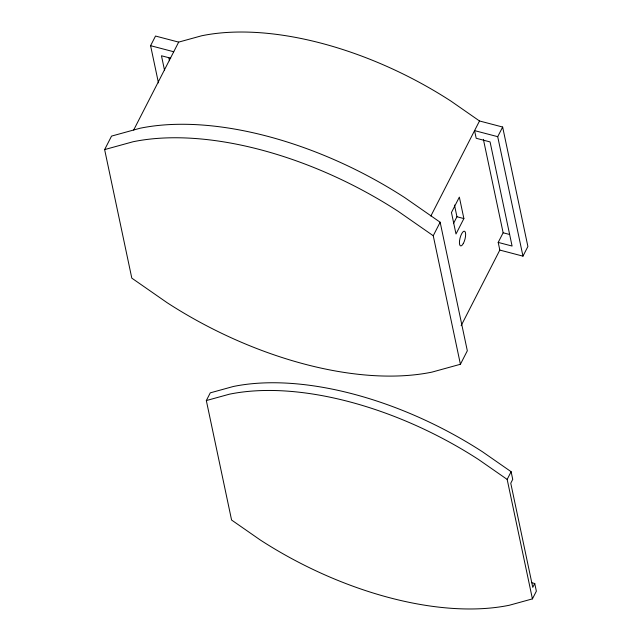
<?xml version="1.0" encoding="UTF-8"?>
<svg xmlns="http://www.w3.org/2000/svg" width="641" height="641" viewBox="0 0 641 641"><rect width="100%" height="100%" fill="white"/><g stroke="black" fill="none" stroke-linecap="round" stroke-linejoin="round"><path stroke-width="0.96" d="M158.455 82.897L150.587 45.687L155.523 36.048L178.663 42.114L201.659 35.776A243.804 127.022 27.1 0 1 450.976 101.126L479.508 120.973L502.648 127.038L527.896 246.505L522.968 256.144L499.82 250.078L498.201 242.41L503.137 232.779L483.386 139.345M104.635 149.593L111.542 136.1L139.97 128.264A259.044 134.963 27.1 0 1 404.872 197.7L440.151 222.235L467.321 350.779L460.414 364.272L431.986 372.109A259.044 134.963 27.1 0 1 167.077 302.672L131.806 278.138L104.635 149.593L133.072 141.749A259.044 134.963 27.1 0 1 397.973 211.185L433.244 235.728L460.414 364.272M133.665 130.043L178.663 42.114M534.746 583.51L536.365 591.178L532.423 598.886L509.419 605.224A243.804 127.022 27.1 0 1 260.11 539.874L231.577 520.027L206.33 400.561L210.272 392.853L233.268 386.507A243.804 127.022 27.1 0 1 482.585 451.857L511.117 471.704L512.736 479.372L510.765 483.226L532.767 587.364L534.746 583.51L531.966 582.781M430.864 216.017L479.508 120.973M433.244 235.728L440.151 222.235M522.968 256.144L497.712 136.677L502.648 127.038M453.435 223.605L456.945 216.746L454.469 205.04M463.884 218.573L455.999 233.989L451.456 212.524L459.349 197.108L463.884 218.573L456.945 216.746M461.127 325.7L499.82 250.078M532.423 598.886L507.167 479.412L511.117 471.704M206.33 400.561L229.326 394.215A243.804 127.022 27.1 0 1 478.635 459.565L507.167 479.412M150.587 45.687L173.735 51.753M497.712 136.677L474.572 130.612L476.191 138.272L490.077 141.917L512.087 246.048L498.201 242.41M170.722 58.203L161.468 55.775L164.553 70.374M503.137 232.779L509.611 234.478M168.863 57.818L169.48 60.743M463.259 243.604A7.612 2.524 -75.3 0 0 464.789 231.353A7.612 2.524 -75.3 0 0 459.549 240.679A7.612 2.524 -75.3 0 0 463.259 243.604"/></g></svg>
